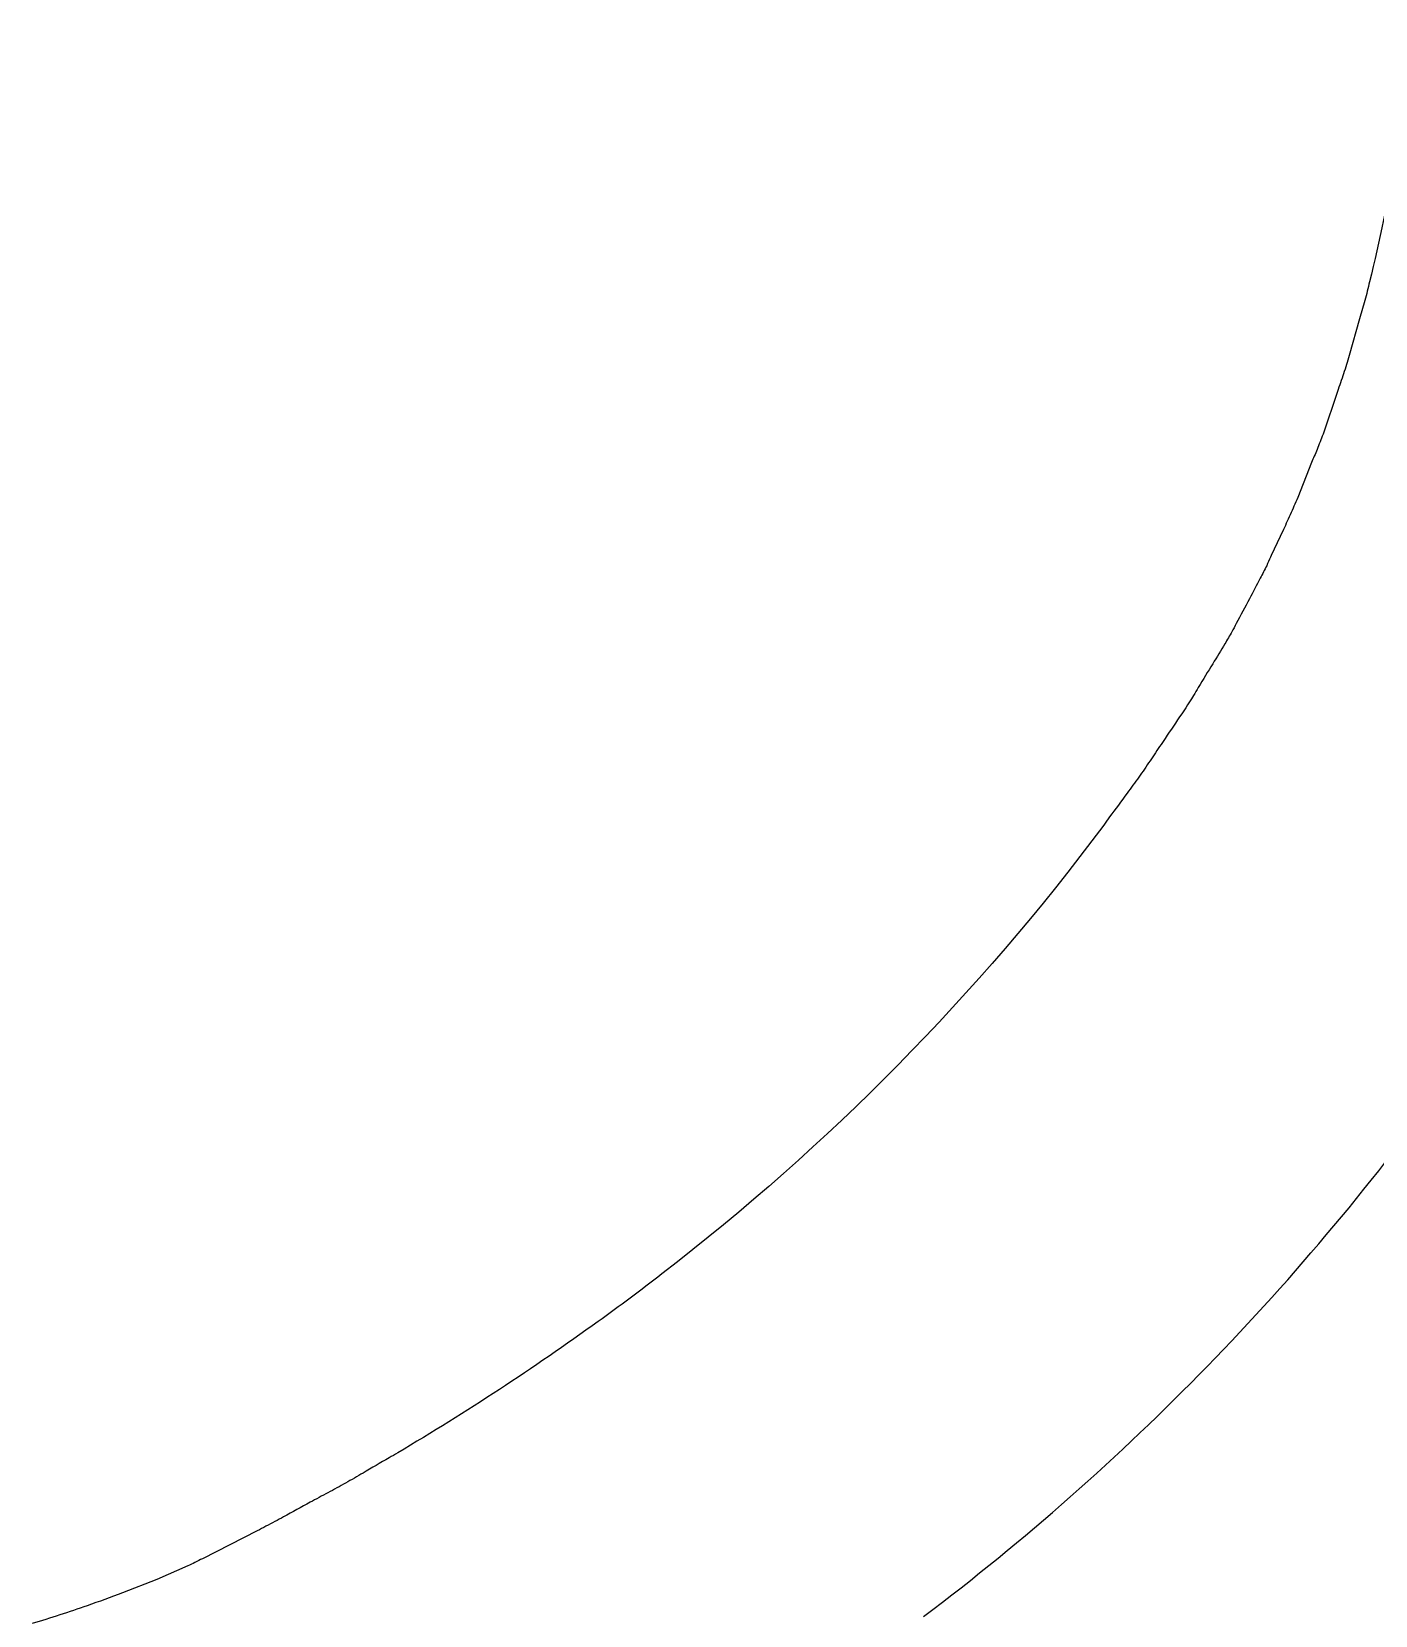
# Model space of a CAD drawing. Header units: millimetres. Extents: x 4236 to 5436, y 1579 to 2339.
# Drawn here: x 4988.94 to 4999.22, y 1773.33 to 1785.44 of the extents above; entities that cross this region are included whole.
import ezdxf

# ---------------------------------------------------------------- set-up
doc = ezdxf.new("R2010")
doc.units = ezdxf.units.MM
doc.layers.add('Default', color=70, linetype='Continuous')

msp = doc.modelspace()

# ---------------------------------------------------------------- linework, layer by layer
at = {"layer": 'Default'}
for points in [[(4999.505, 1785.436, -0.035101), (4999.173, 1783.528, 0.00143), (4999.156, 1783.456, -0.006197), (4999.138, 1783.385), (4999.097, 1783.245), (4999.017, 1782.964, -0.010142), (4998.997, 1782.894, -0.006886), (4998.975, 1782.825, -0.002934), (4998.952, 1782.756, 0.001042), (4998.928, 1782.688), (4998.818, 1782.362, -0.004582), (4998.772, 1782.245, 0.001854), (4998.731, 1782.145), (4998.624, 1781.878, -0.006515), (4998.567, 1781.746, -0.003437), (4998.507, 1781.616, 0.002254), (4998.416, 1781.422, 0.002452), (4998.387, 1781.356, -0.004483), (4998.338, 1781.261, -0.003859), (4998.255, 1781.103, 0.002077), (4998.154, 1780.914, 0.002143), (4998.121, 1780.851, -0.003653), (4998.067, 1780.759, -0.002721), (4997.975, 1780.607, 0.002998), (4997.864, 1780.424, 0.002352), (4997.828, 1780.363, -0.006442), (4997.706, 1780.177, -0.001228), (4997.579, 1779.989, 0.002553), (4997.495, 1779.864, -0.007561), (4997.409, 1779.739, -0.004168), (4997.32, 1779.617, 0.001857), (4997.186, 1779.435, 0.002481), (4997.141, 1779.373, -0.068996), (4993.761, 1775.94, -0.008615), (4993.275, 1775.576, -0.022139), (4991.742, 1774.572, 0.001448), (4991.676, 1774.534, 0.001358), (4991.477, 1774.418, -0.003073), (4991.344, 1774.341, -0.006039), (4991.209, 1774.267, 0.003135), (4991.073, 1774.194, -0.000215), (4990.87, 1774.083, -0.003036), (4990.735, 1774.011, -0.002493), (4990.668, 1773.976), (4990.25, 1773.763, -0.003031), (4990.191, 1773.733, -0.010651), (4990.137, 1773.708), (4989.899, 1773.605), (4989.637, 1773.502, -0.007354), (4989.367, 1773.403, -0.008666), (4988.947, 1773.266, -0.006208)], [(4995.763, 1773.32, 0.076203), (4999.787, 1777.454, -0.001466)]]:
    msp.add_lwpolyline(points, format="xyb", dxfattribs=at)

doc.saveas('drawing.dxf')
